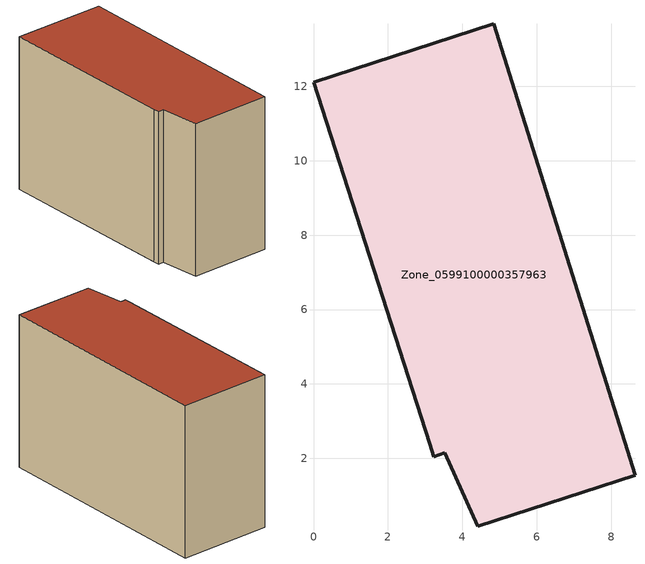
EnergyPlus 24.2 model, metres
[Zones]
Zone_0599100000357963
 floor ground (C_G): 3.13,2.39 0,12.11 4.85,13.67 8.64,1.55 4.42,0.18 3.52,2.15 3.23,2.05 z3.12
 wall outside (C_F): 0,12.11 3.13,2.39 3.23,2.05 3.52,2.15 4.42,0.18 8.64,1.55 4.85,13.67 0,12.11 z3.12:11.49
 roof outside (C_R): 3.23,2.05 3.52,2.15 4.42,0.18 8.64,1.55 4.85,13.67 0,12.11 3.13,2.39 z11.49
[BUILDING]
Pand.0599100000357963: North Axis=0; Terrain=City; Loads Convergence Tolerance Value=0.04; Temperature Convergence Tolerance Value=0.4; Solar Distribution=FullExterior; Maximum Number of Warmup Days=25; Minimum Number of Warmup Days=1
[Site:Location]
Rotterdam.The.Hague.AP_ZH_NLD Design_Conditions: Latitude=51.96; Longitude=4.45; Time Zone=1; Elevation=-4.5
[SITE:GROUNDTEMPERATURE:BUILDINGSURFACE]
18, 18, 18, 18, 18, 18, 18, 18, 18, 18, 18, 18
[MATERIAL] Thermal Absorptance=0.9; Solar Absorptance=0.7; Visible Absorptance=0.7
Name | Roughness | Thickness | Conductivity | Density | Specific Heat
G.TI.1992-2005 | MediumSmooth | 0.15 | 0.06 | 540 | 1210
F.TI.1992-2005 | Rough | 0.3 | 0.12 | 1920 | 840
R.TI.1992-2005 | MediumRough | 0.2 | 0.08 | 1500 | 1000
[CONSTRUCTION]
C_G: G.TI.1992-2005
C_F: F.TI.1992-2005
C_R: R.TI.1992-2005
[ZONE]
Zone_0599100000357963: Type=1; Multiplier=1; Ceiling Height=Autocalculate; Volume=Autocalculate; Floor Area=autocalculate; Part of Total Floor Area=Yes
[ZONEINFILTRATION:DESIGNFLOWRATE]
Infil_Zone_0599100000357963: Zone or ZoneList or Space or SpaceList=Zone_0599100000357963; Schedule=AlwaysOn; Design Flow Rate Calculation Method=Flow/Area; Flow Rate per Floor Area=0.0015; Constant Term Coefficient=1; Temperature Term Coefficient=0; Velocity Term Coefficient=0; Velocity Squared Term Coefficient=0
[HVACTEMPLATE:ZONE:IDEALLOADSAIRSYSTEM]
Zone_0599100000357963: Maximum Heating Supply Air Temperature=50; Minimum Cooling Supply Air Temperature=13; Maximum Heating Supply Air Humidity Ratio=0.0156; Minimum Cooling Supply Air Humidity Ratio=0.0077; Heating Limit=NoLimit; Cooling Limit=NoLimit; Dehumidification Control Type=ConstantSensibleHeatRatio; Cooling Sensible Heat Ratio=0.7; Dehumidification Setpoint=60; Humidification Control Type=None; Humidification Setpoint=30; Outdoor Air Method=None; Outdoor Air Flow Rate per Person=0.00944; Outdoor Air Flow Rate per Zone Floor Area=0; Outdoor Air Flow Rate per Zone=0; Demand Controlled Ventilation Type=None; Outdoor Air Economizer Type=NoEconomizer; Heat Recovery Type=None; Sensible Heat Recovery Effectiveness=0.7; Latent Heat Recovery Effectiveness=0.65
[ZONECONTROL:THERMOSTAT]
ThermostatControl_Zone_0599100000357963: Zone or ZoneList=Zone_0599100000357963; Control Type Schedule=DualSetpointControlType; Control 1=Thermostat_Zone_0599100000357963; Temperature Difference Between Cutout And Setpoint=0
[THERMOSTATSETPOINT:DUALSETPOINT]
Thermostat_Zone_0599100000357963: Heating Setpoint Temperature Schedule=HeatingSetpoint_Zone_0599100000357963; Cooling Setpoint Temperature Schedule=CoolingSetpoint_Zone_0599100000357963
[SCHEDULE:COMPACT]
HeatingSetpoint_Zone_0599100000357963: Through: 12/31, For: AllDays, Until: 24:00, 21
CoolingSetpoint_Zone_0599100000357963: Through: 12/31, For: AllDays, Until: 24:00, 24
DualSetpointControlType: Through: 12/31, For: AllDays, Until: 24:00, 4
AlwaysOn: Through: 12/31, For: AllDays, Until: 24:00, 1
